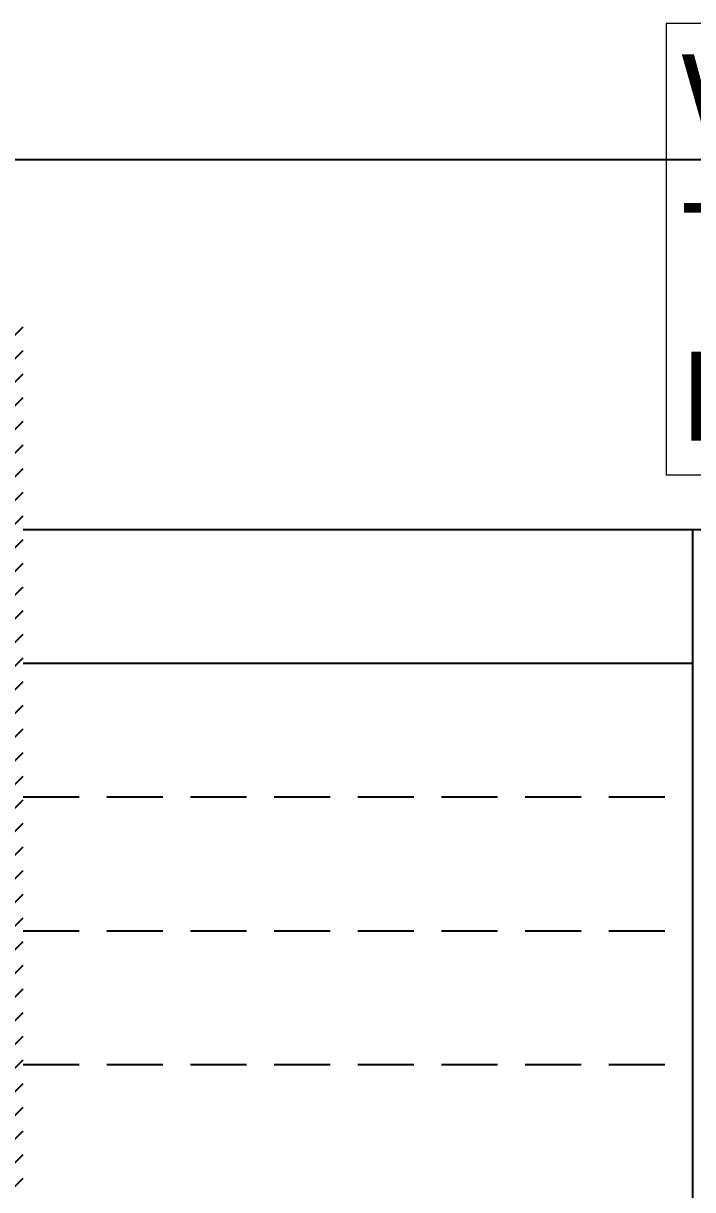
# Model space of a CAD drawing. Header units: millimetres. Extents: x 1363246 to 1691641, y -112430 to 78417.
# Drawn here: x 1417792 to 1419292, y 58854 to 61470 of the extents above; entities that cross this region are included whole.
import ezdxf

# ---------------------------------------------------------------- set-up
doc = ezdxf.new("R2010")
doc.units = ezdxf.units.MM
doc.header["$LTSCALE"] = 500
doc.header["$MEASUREMENT"] = 0
doc.linetypes.add('HIDDEN', pattern=[0.375, 0.25, -0.125])
doc.layers.add('A-TAG', color=7, linetype='Continuous', true_color=0xef00ef)
doc.layers.add('STAIR', color=7, linetype='Continuous', true_color=0x3f4f7f)
doc.layers.add('AHC-A-FURNITURE', color=2, linetype='Continuous')
doc.layers.add('TEXT-COMMON AREA', color=7, linetype='Continuous', lineweight=20)
doc.styles.get("Standard").update_dxf_attribs({"font": 'arial.ttf'})

msp = doc.modelspace()

# ---------------------------------------------------------------- hatches: boundary and pattern name
at = {"layer": 'AHC-A-FURNITURE', "ltscale": 50, "true_color": 0xff0000}
h = msp.add_hatch(dxfattribs=at)
h.set_pattern_fill('ANSI31', color=1, scale=300)
h.set_pattern_definition([(45, (1155400.446, 428164.736), (-26.5165043, 26.5165043), [])])
h.paths.add_polyline_path([(1417792.4, 60810.3), (1417562.4, 60810.3), (1417562.4, 60533.6), (1417565.3, 60533, -0.355211), (1417572.4, 60524.2), (1417572.4, 60094.7, -0.355211), (1417565.3, 60085.9), (1417562.4, 60085.3), (1417562.4, 59716.4), (1417562.4, 59716.4), (1417562.4, 59631.4), (1417562.4, 58792.8), (1417562.4, 58792.8), (1417562.4, 58707.8), (1417562.4, 58525.5), (1417562.4, 58525.5), (1417562.4, 58440.5), (1417562.4, 56505.1), (1418992.4, 56505.1), (1418992.4, 56735.1), (1417792.4, 56735.1)])

# ---------------------------------------------------------------- linework, layer by layer
at = {"layer": 'A-TAG', "linetype": 'HIDDEN', "ltscale": 100}
msp.add_lwpolyline([(1417231.9, 56673.4), (1417231.9, 56486.5, 0.414214), (1417731.9, 55986.5), (1421719.6, 55986.5, 0.414214), (1422219.6, 56486.5), (1422219.6, 60664.1, 0.414214), (1421719.6, 61164.1), (1417731.9, 61164.1, 0.414214), (1417231.9, 60664.1), (1417231.9, 56952.7), (1416452.5, 56733.4), (1417231.9, 56673.4)], format="xyb", dxfattribs=at)
at = {"layer": 'STAIR', "color": 252, "linetype": 'HIDDEN', "ltscale": 100}
for p, q in [((1417792.4, 60335.1), (1419292.4, 60335.1)), ((1419292.4, 60335.1), (1419292.4, 58235.1)), ((1419292.4, 60335.1), (1420192.4, 60335.1)), ((1417792.4, 60035.1), (1419292.4, 60035.1))]:
    msp.add_line(p, q, dxfattribs=at)
at = {"layer": 'STAIR', "color": 252, "linetype": 'HIDDEN'}
for p, q in [((1417792.4, 59735.1), (1419292.4, 59735.1)), ((1417792.4, 59435.1), (1419292.4, 59435.1)), ((1417792.4, 59135.1), (1419292.4, 59135.1))]:
    msp.add_line(p, q, dxfattribs=at)
at = {"layer": 'TEXT-COMMON AREA'}
msp.add_lwpolyline([(1420377.7, 61470), (1419232.9, 61470), (1419232.9, 60457.8), (1420377.7, 60457.8)], close=True, dxfattribs=at)

# ---------------------------------------------------------------- texts
at = {"layer": 'TEXT-COMMON AREA', "insert": (1419266.8, 61400.8), "char_height": 200, "width": 693.176, "attachment_point": 1}
msp.add_mtext('W=1500\\PT=300\\PR=147.5', dxfattribs=at)

doc.saveas('drawing.dxf')
